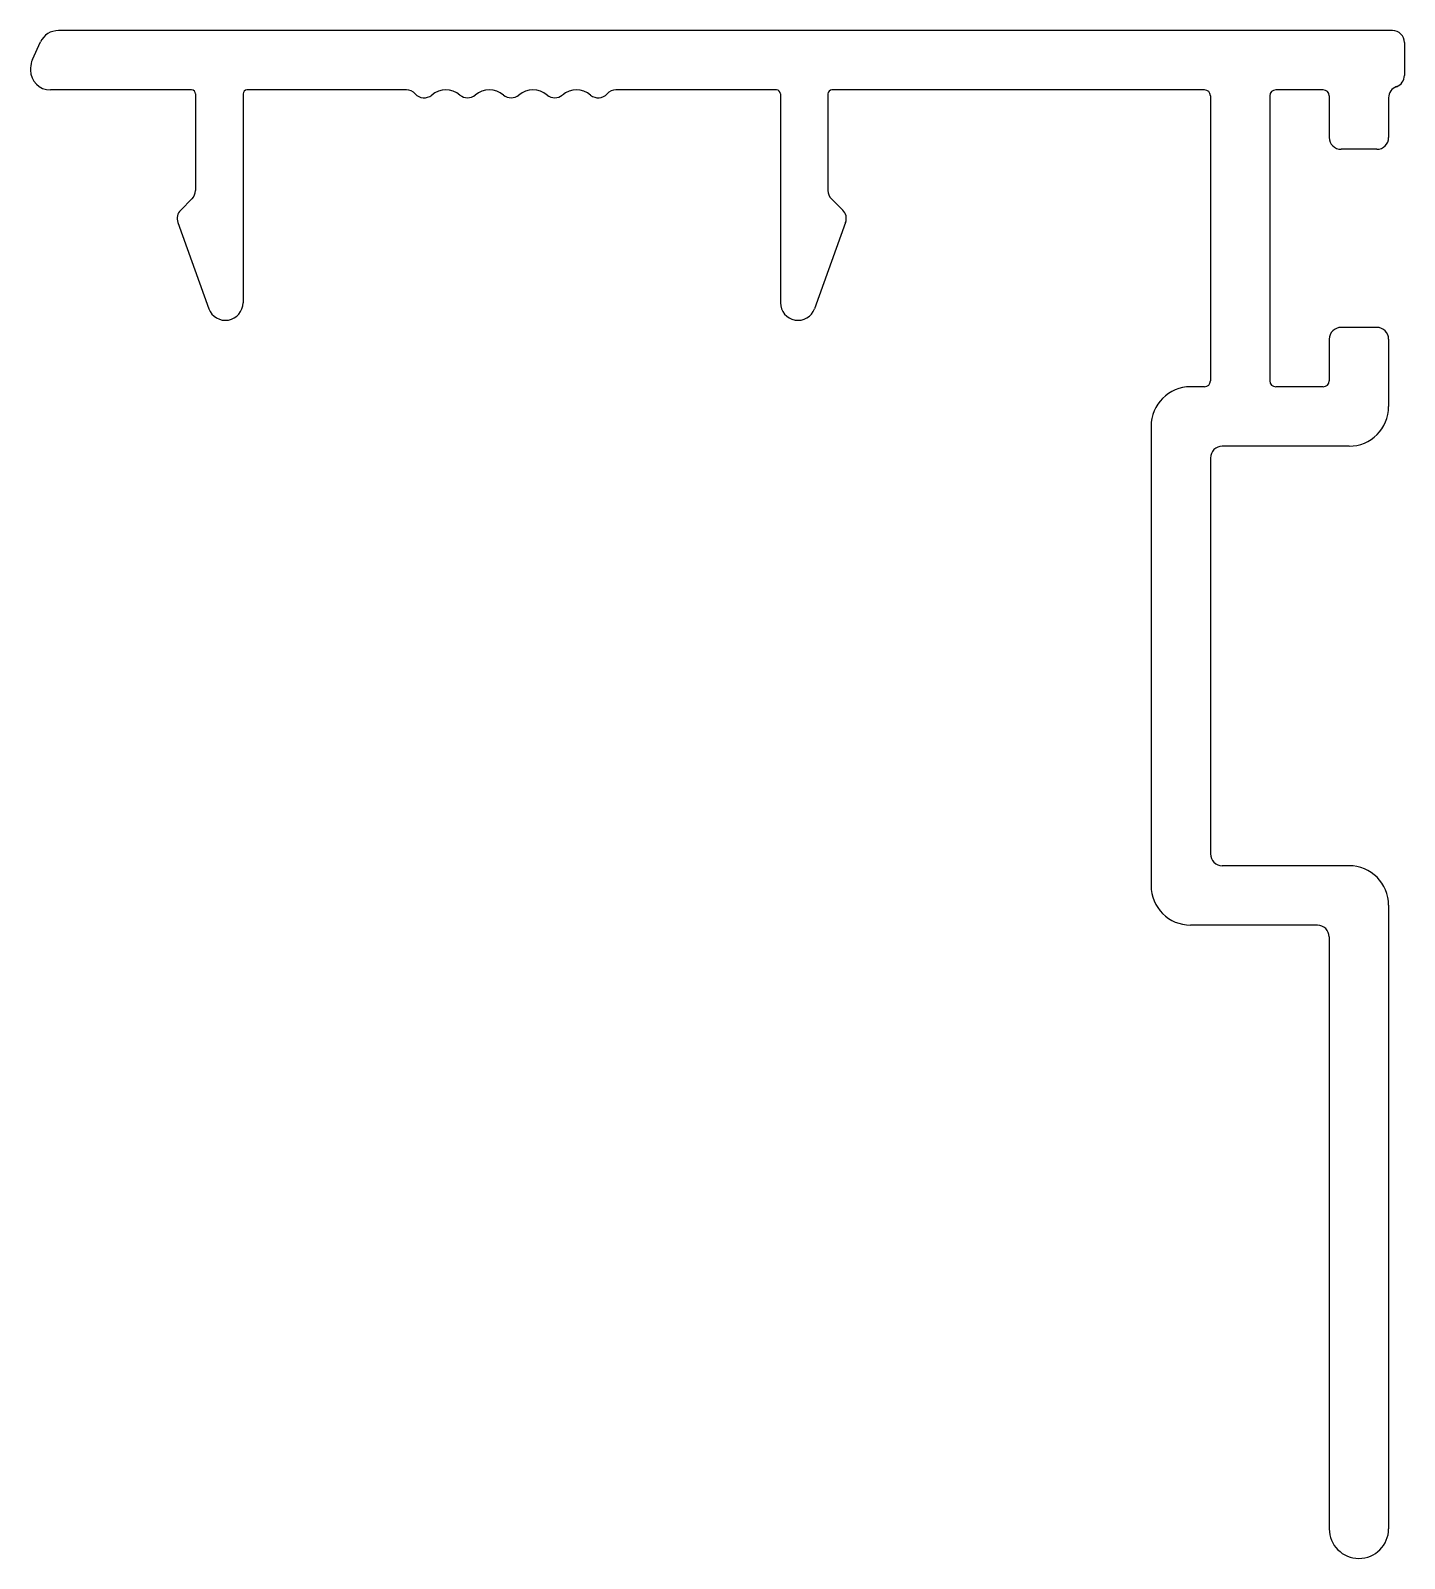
# Model space of a CAD drawing. Extents: x 1049.7 to 1084.4, y 609.4 to 648.
import ezdxf

# ---------------------------------------------------------------- set-up
doc = ezdxf.new("R2010")
doc.units = 0
doc.layers.get('0').update_dxf_attribs({"linetype": 'CONTINUOUS'})

msp = doc.modelspace()

# ---------------------------------------------------------------- linework, layer by layer
at = {"color": 0}
for p, q in [((1049.728, 647.293), (1049.934, 647.735)), ((1084.081, 648.024), (1050.387, 648.024)), ((1084.381, 647.724), (1084.381, 646.889)), ((1049.681, 647.082), (1049.681, 647.024)), ((1053.747, 646.524), (1050.181, 646.524)), ((1053.847, 646.424), (1053.847, 643.985)), ((1055.047, 646.424), (1055.047, 641.147)), ((1059.172, 646.524), (1055.147, 646.524)), ((1068.521, 646.524), (1064.466, 646.524)), ((1068.621, 646.424), (1068.621, 641.147)), ((1069.821, 646.424), (1069.821, 643.985)), ((1079.331, 646.524), (1069.921, 646.524)), ((1079.481, 646.374), (1079.481, 639.174)), ((1080.981, 646.374), (1080.981, 639.174)), ((1082.331, 646.524), (1081.131, 646.524)), ((1082.481, 646.374), (1082.481, 645.324)), ((1083.981, 646.324), (1083.981, 645.324)), ((1083.681, 645.024), (1082.781, 645.024)), ((1053.758, 643.772), (1053.473, 643.488)), ((1069.91, 643.772), (1070.195, 643.488)), ((1053.402, 643.174), (1054.185, 640.997)), ((1070.266, 643.174), (1069.483, 640.997)), ((1083.681, 640.524), (1082.781, 640.524)), ((1082.481, 640.224), (1082.481, 639.174)), ((1083.981, 640.224), (1083.981, 638.524)), ((1079.331, 639.024), (1078.981, 639.024)), ((1082.331, 639.024), (1081.131, 639.024)), ((1077.981, 638.024), (1077.981, 626.424)), ((1082.981, 637.524), (1079.781, 637.524)), ((1079.481, 637.224), (1079.481, 627.224)), ((1082.981, 626.924), (1079.781, 626.924)), ((1083.981, 625.924), (1083.981, 610.174)), ((1082.181, 625.424), (1078.981, 625.424)), ((1082.481, 625.124), (1082.481, 610.174))]:
    msp.add_line(p, q, dxfattribs=at)
for centre, radius, start, end in [((1050.387, 647.524), 0.5, 90, 155.0192), ((1084.081, 647.724), 0.3, 0, 90), ((1050.181, 647.082), 0.5, 155.0192, 180), ((1050.181, 647.024), 0.5, 180, 270), ((1084.281, 646.324), 0.3, 109.4712, 180), ((1084.081, 646.889), 0.3, 289.4712, 0), ((1053.747, 646.424), 0.1, 0, 90), ((1055.147, 646.424), 0.1, 90, 180), ((1059.172, 646.224), 0.3, 41.8103, 90), ((1059.619, 646.624), 0.3, 221.8103, 309.9662), ((1060.169, 645.967), 0.556, 50.0338, 129.9662), ((1060.719, 646.624), 0.3, 230.0338, 309.9662), ((1061.269, 645.967), 0.556, 50.0338, 129.9662), ((1061.819, 646.624), 0.3, 230.0338, 309.9662), ((1062.369, 645.967), 0.556, 50.0338, 129.9662), ((1062.919, 646.624), 0.3, 230.0338, 309.9662), ((1063.469, 645.967), 0.556, 50.0338, 129.9662), ((1064.019, 646.624), 0.3, 230.0338, 318.1897), ((1064.466, 646.224), 0.3, 90, 138.1897), ((1068.521, 646.424), 0.1, 0, 90), ((1069.921, 646.424), 0.1, 90, 180), ((1079.331, 646.374), 0.15, 0, 90), ((1081.131, 646.374), 0.15, 90, 180), ((1082.331, 646.374), 0.15, 0, 90), ((1082.781, 645.324), 0.3, 180, 270), ((1083.681, 645.324), 0.3, 270, 0), ((1053.547, 643.985), 0.3, 314.78, 0), ((1070.121, 643.985), 0.3, 180, 225.22), ((1053.684, 643.275), 0.3, 134.78, 199.7893), ((1069.984, 643.275), 0.3, 340.2107, 45.22), ((1054.603, 641.147), 0.444, 199.7893, 0), ((1069.065, 641.147), 0.444, 180, 340.2107), ((1082.781, 640.224), 0.3, 90, 180), ((1083.681, 640.224), 0.3, 0, 90), ((1078.981, 638.024), 1, 90, 180), ((1079.331, 639.174), 0.15, 270, 0), ((1081.131, 639.174), 0.15, 180, 270), ((1082.331, 639.174), 0.15, 270, 0), ((1082.981, 638.524), 1, 270, 0), ((1079.781, 637.224), 0.3, 90, 180), ((1079.781, 627.224), 0.3, 180, 270), ((1082.981, 625.924), 1, 0, 90), ((1078.981, 626.424), 1, 180, 270), ((1082.181, 625.124), 0.3, 0, 90), ((1083.231, 610.174), 0.75, 180, 0)]:
    msp.add_arc(centre, radius, start, end, dxfattribs=at)

doc.saveas('drawing.dxf')
